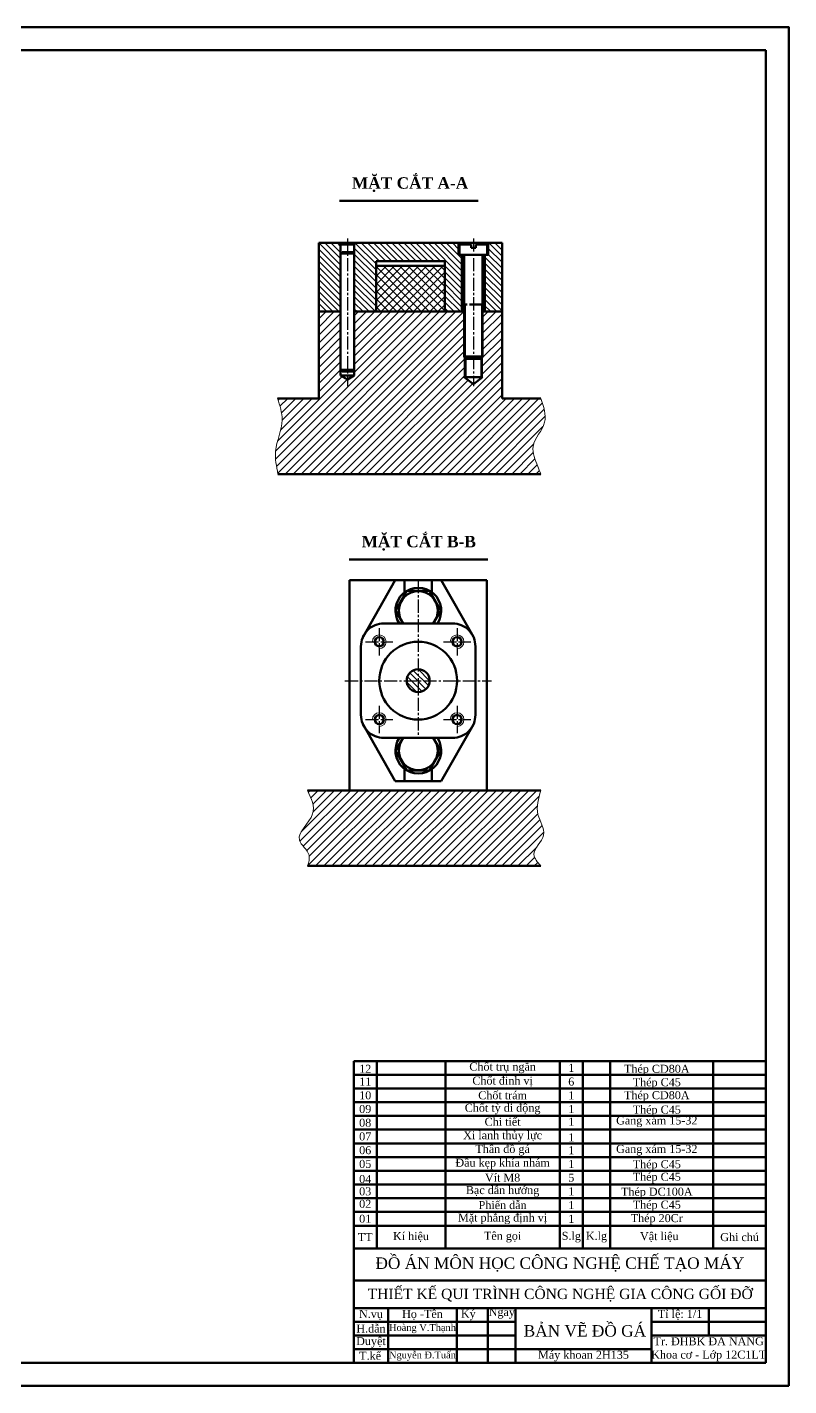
# Model space of a CAD drawing. Extents: x 3371 to 5758, y -2048 to -107.
# Drawn here: x 3952 to 4285, y -2048 to -1454 of the extents above; entities that cross this region are included whole.
import ezdxf

# ---------------------------------------------------------------- set-up
doc = ezdxf.new("R2010")
doc.units = 0
doc.header["$LTSCALE"] = 0.3
doc.header["$MEASUREMENT"] = 0
doc.linetypes.add('CENTER2', pattern=[28.575, 19.05, -3.175, 3.175, -3.175])
doc.layers.get('0').update_dxf_attribs({"color": 1, "linetype": 'CONTINUOUS', "lineweight": 50})
doc.layers.add('DUONGGIONG', color=4, linetype='CONTINUOUS', lineweight=20)
doc.styles.get("Standard").update_dxf_attribs({"font": 'times.ttf'})
doc.styles.add('style2', font='', dxfattribs={"height": 3.5})
doc.styles.add('style4', font='', dxfattribs={"height": 5})
doc.styles.add('TH', font='', dxfattribs={"height": 250})
doc.styles.get('style2').set_extended_font_data('VNswitzerland')
doc.styles.get('style4').set_extended_font_data('VNbangkok')
doc.styles.get('TH').set_extended_font_data('VNtimes new roman')

msp = doc.modelspace()

# ---------------------------------------------------------------- hatches: boundary and pattern name
at = {"layer": 'DUONGGIONG', "lineweight": 20}
h = msp.add_hatch(dxfattribs=at)
h.set_pattern_fill('ANSI31', color=0, scale=15, angle=90, style=0)
h.set_pattern_definition([(135, (3507.3826, -1220.8696), (-1.325825, -1.325825), [])])
h.paths.add_polyline_path([(4079.3, -1578.83), (4088.8, -1578.83), (4088.8, -1549.53), (4088.09, -1548.83), (4079.3, -1548.83)])
h.paths.add_polyline_path([(4094.8, -1578.83), (4104.3, -1578.83), (4104.3, -1556.83), (4134.3, -1556.83), (4134.3, -1578.83), (4141.8, -1578.83), (4141.8, -1554.06), (4140.3, -1554.06), (4140.3, -1548.83), (4095.51, -1548.83), (4094.8, -1549.53)])
h.paths.add_polyline_path([(4159.3, -1548.83), (4153.3, -1548.83), (4153.3, -1554.06), (4151.8, -1554.06), (4151.8, -1578.83), (4159.3, -1578.83)])
at = {"layer": 'DUONGGIONG'}
h = msp.add_hatch(dxfattribs=at)
h.set_pattern_fill('ANSI37', color=0, scale=20, style=0)
h.set_pattern_definition([(45, (3413.4513, -40.9748), (-1.767767, 1.767767), []), (135, (3413.4513, -40.9748), (-1.767767, -1.767767), [])])
h.paths.add_polyline_path([(4134.3, -1558.83), (4104.3, -1558.83), (4104.3, -1578.83), (4134.3, -1578.83)])
at = {"layer": 'DUONGGIONG', "lineweight": 20}
h = msp.add_hatch(dxfattribs=at)
h.set_pattern_fill('ANSI31', color=0, scale=20, style=0)
h.set_pattern_definition([(45, (1024.6732, -2115.826), (-1.767767, 1.767767), [])])
edge = h.paths.add_edge_path()
edge.add_spline(control_points=[(4061.45, -1649.83), (4060.77, -1646.49), (4059.14, -1638.51), (4064.82, -1627.62), (4062.27, -1619.94), (4061.23, -1616.83)], knot_values=[0, 0, 0, 0, 10.016563, 24.00759, 33.56867, 33.56867, 33.56867, 33.56867], degree=3, periodic=0)
edge.add_line((4061.23, -1616.83), (4079.3, -1616.83))
edge.add_line((4079.3, -1616.83), (4079.3, -1578.83))
edge.add_line((4079.3, -1578.83), (4088.8, -1578.83))
edge.add_line((4088.8, -1578.83), (4088.8, -1606.83))
edge.add_line((4088.8, -1606.83), (4091.8, -1608.56))
edge.add_line((4091.8, -1608.56), (4094.8, -1606.83))
edge.add_line((4094.8, -1606.83), (4094.8, -1578.83))
edge.add_line((4094.8, -1578.83), (4142.8, -1578.83))
edge.add_line((4142.8, -1578.83), (4142.8, -1598.49))
edge.add_line((4142.8, -1598.49), (4142.8, -1607.49))
edge.add_line((4142.8, -1607.49), (4146.8, -1610.61))
edge.add_line((4146.8, -1610.61), (4150.8, -1607.49))
edge.add_line((4150.8, -1607.49), (4150.8, -1598.49))
edge.add_line((4150.8, -1598.49), (4150.8, -1578.83))
edge.add_line((4150.8, -1578.83), (4159.3, -1578.83))
edge.add_line((4159.3, -1578.83), (4159.3, -1616.83))
edge.add_line((4159.3, -1616.83), (4176.29, -1616.83))
edge.add_spline(control_points=[(4176.29, -1616.83), (4177.51, -1620.39), (4180.08, -1627.91), (4170.84, -1636.57), (4174.23, -1644.9), (4175.79, -1648.73), (4176.23, -1649.83)], knot_values=[0, 0, 0, 0, 10.51893, 22.167523, 31.113266, 34.717042, 34.717042, 34.717042, 34.717042], degree=3, periodic=0)
edge.add_line((4176.23, -1649.83), (4061.45, -1649.83))
h.paths.add_polyline_path([(4142.8, -1607.49), (4143.3, -1607.49), (4143.3, -1599.49), (4142.8, -1598.49)], flags=17)
h.paths.add_polyline_path([(4150.3, -1607.49), (4150.8, -1607.49), (4150.8, -1598.49), (4150.3, -1599.49)], flags=17)
h = msp.add_hatch(dxfattribs=at)
h.set_pattern_fill('ANSI31', color=0, scale=15, angle=90, style=0)
h.set_pattern_definition([(135, (3500.702, -1160.933), (-1.3258252, -1.3258252), [])])
h.paths.add_polyline_path([(4122.69, -1740.18), (4122.69, -1735.18, 0.414214), (4117.69, -1740.18)])
h.paths.add_polyline_path([(4127.69, -1740.18, 0.414214), (4122.69, -1735.18), (4122.69, -1740.18)])
h.paths.add_polyline_path([(4122.69, -1740.18), (4122.69, -1745.18, 0.414214), (4127.69, -1740.18)])
h.paths.add_polyline_path([(4117.69, -1740.18, 0.414214), (4122.69, -1745.18), (4122.69, -1740.18)])
h = msp.add_hatch(dxfattribs=at)
h.set_pattern_fill('ANSI31', color=0, scale=20, style=0)
h.set_pattern_definition([(45, (3500.702, -1160.933), (-1.767767, 1.767767), [])])
edge = h.paths.add_edge_path()
edge.add_spline(control_points=[(4176.28, -1821.18), (4174.81, -1819.53), (4170.92, -1815.19), (4180.38, -1807.84), (4173.2, -1798.28), (4175.21, -1791.68), (4176.28, -1788.18)], knot_values=[0, 0, 0, 0, 5.831474, 15.336574, 24.675863, 35.205821, 35.205821, 35.205821, 35.205821], degree=3, periodic=0)
edge.add_line((4176.28, -1788.18), (4074.34, -1788.18))
edge.add_spline(control_points=[(4074.34, -1788.18), (4075.99, -1791.64), (4079.65, -1799.32), (4066.55, -1808.69), (4076.24, -1815.28), (4074.86, -1819.56), (4074.34, -1821.18)], knot_values=[0, 0, 0, 0, 10.470548, 23.263269, 31.077864, 35.854894, 35.854894, 35.854894, 35.854894], degree=3, periodic=0)
edge.add_line((4074.34, -1821.18), (4176.28, -1821.18))

# ---------------------------------------------------------------- linework, layer by layer
at = {"color": 1}
for p, q in [((3453.56, -1464.47), (4274.56, -1464.47)), ((4274.56, -1464.47), (4274.56, -2038.47)), ((4274.56, -1906.47), (4094.56, -1906.47)), ((4274.56, -1912.47), (4094.56, -1912.47)), ((4274.56, -1918.47), (4094.56, -1918.47)), ((4274.56, -1924.47), (4094.56, -1924.47)), ((4274.56, -1930.47), (4094.56, -1930.47)), ((4274.56, -1936.47), (4094.56, -1936.47)), ((4274.56, -1942.47), (4094.56, -1942.47)), ((4274.56, -1948.47), (4094.56, -1948.47)), ((4274.56, -1954.47), (4094.56, -1954.47)), ((4274.56, -1960.47), (4094.56, -1960.47)), ((4274.56, -1966.47), (4094.56, -1966.47)), ((4274.56, -1972.47), (4094.56, -1972.47)), ((4274.56, -1978.47), (4094.56, -1978.47)), ((4274.56, -1978.47), (4094.56, -1978.47)), ((4094.56, -1988.47), (4094.56, -2038.47)), ((4274.56, -1988.47), (4094.56, -1988.47)), ((4274.56, -2002.47), (4094.56, -2002.47)), ((4274.56, -2014.47), (4094.56, -2014.47)), ((4109.56, -2014.47), (4109.56, -2038.47)), ((4139.56, -2014.47), (4139.56, -2038.47)), ((4153.05, -2014.47), (4153.05, -2038.47)), ((4165.21, -2014.47), (4165.21, -2038.47)), ((4224.56, -2014.47), (4224.56, -2038.47)), ((4249.56, -2014.47), (4249.56, -2026.47)), ((4165.21, -2020.47), (4094.56, -2020.47)), ((4274.56, -2020.47), (4224.56, -2020.47)), ((4165.21, -2026.47), (4094.56, -2026.47)), ((4165.21, -2026.47), (4094.56, -2026.47)), ((4274.56, -2026.47), (4224.56, -2026.47)), ((4274.56, -2026.47), (4224.56, -2026.47)), ((4224.56, -2032.47), (4094.56, -2032.47)), ((4274.56, -2038.47), (3453.56, -2038.47))]:
    msp.add_line(p, q, dxfattribs=at)
at = {"color": 1, "linetype": 'Continuous'}
for p, q in [((4159.3, -1548.83), (4079.3, -1548.83)), ((4079.3, -1548.83), (4079.3, -1616.83)), ((4088.8, -1549.53), (4088.09, -1548.83)), ((4088.8, -1549.53), (4088.8, -1606.83)), ((4094.8, -1549.53), (4088.8, -1549.53)), ((4094.8, -1549.53), (4095.51, -1548.83)), ((4094.8, -1549.53), (4094.8, -1606.83)), ((4140.3, -1548.83), (4140.3, -1554.06)), ((4140.8, -1549.43), (4140.8, -1554.06)), ((4140.8, -1549.43), (4145.8, -1549.43)), ((4145.8, -1549.43), (4145.8, -1551.01)), ((4147.8, -1549.43), (4147.8, -1551.01)), ((4147.8, -1549.43), (4152.8, -1549.43)), ((4152.8, -1549.43), (4152.8, -1554.06)), ((4153.3, -1548.83), (4153.3, -1554.06)), ((4159.3, -1616.83), (4159.3, -1548.83)), ((4088.8, -1553.49), (4089.51, -1552.78)), ((4088.8, -1553.49), (4094.8, -1553.49)), ((4094.09, -1552.78), (4089.51, -1552.78)), ((4094.8, -1553.49), (4094.09, -1552.78)), ((4140.3, -1554.06), (4153.3, -1554.06)), ((4141.8, -1554.06), (4141.8, -1578.83)), ((4142.8, -1554.06), (4142.8, -1598.49)), ((4145.8, -1551.01), (4147.8, -1551.01)), ((4150.8, -1554.06), (4150.8, -1598.49)), ((4151.8, -1554.06), (4151.8, -1578.83)), ((4104.3, -1556.83), (4104.3, -1578.83)), ((4134.3, -1556.83), (4104.3, -1556.83)), ((4134.3, -1558.83), (4104.3, -1558.83)), ((4134.3, -1556.83), (4134.3, -1578.83)), ((4088.8, -1578.83), (4079.3, -1578.83)), ((4142.8, -1578.83), (4094.8, -1578.83)), ((4159.3, -1578.83), (4150.8, -1578.83)), ((4142.8, -1598.49), (4150.8, -1598.49)), ((4142.8, -1598.49), (4143.3, -1599.49)), ((4143.3, -1599.49), (4150.3, -1599.49)), ((4143.3, -1599.49), (4143.3, -1607.49)), ((4150.8, -1598.49), (4150.3, -1599.49)), ((4150.3, -1599.49), (4150.3, -1607.49)), ((4088.8, -1604.23), (4094.8, -1604.23)), ((4088.8, -1604.23), (4089.51, -1604.94)), ((4088.8, -1606.83), (4094.8, -1606.83)), ((4088.8, -1606.83), (4091.8, -1608.56)), ((4094.09, -1604.94), (4089.51, -1604.94)), ((4094.8, -1606.83), (4091.8, -1608.56)), ((4094.8, -1604.23), (4094.09, -1604.94)), ((4142.8, -1607.49), (4150.8, -1607.49)), ((4142.8, -1607.49), (4146.8, -1610.61)), ((4150.8, -1607.49), (4146.8, -1610.61)), ((4079.3, -1616.83), (4061.23, -1616.83)), ((4159.3, -1616.83), (4176.29, -1616.83)), ((4061.45, -1649.83), (4176.23, -1649.83)), ((4092.69, -1696.18), (4152.69, -1696.18)), ((4092.69, -1696.18), (4092.69, -1788.18)), ((4112.69, -1696.18), (4098.59, -1721.03)), ((4116.69, -1696.18), (4116.69, -1701.65)), ((4128.69, -1696.18), (4128.68, -1701.54)), ((4132.69, -1696.18), (4146.78, -1721.03)), ((4152.69, -1788.18), (4152.69, -1696.18)), ((4112.69, -1784.18), (4098.59, -1759.34)), ((4132.69, -1784.18), (4146.78, -1759.34)), ((4116.69, -1784.18), (4116.69, -1778.72)), ((4128.69, -1784.18), (4128.68, -1778.83)), ((4112.69, -1784.18), (4132.69, -1784.18)), ((4074.34, -1788.18), (4176.28, -1788.18)), ((4074.34, -1821.18), (4176.28, -1821.18)), ((4094.56, -1988.47), (4094.56, -1906.47)), ((4104.56, -1988.47), (4104.56, -1906.47)), ((4134.56, -1988.47), (4134.56, -1906.47)), ((4184.56, -1988.47), (4184.56, -1906.47)), ((4194.56, -1988.47), (4194.56, -1906.47)), ((4206.56, -1988.47), (4206.56, -1906.47)), ((4251.56, -1988.47), (4251.56, -1906.47))]:
    msp.add_line(p, q, dxfattribs=at)
at = {"color": 2, "linetype": 'CENTER2', "lineweight": 25}
for p, q in [((4091.8, -1546.86), (4091.8, -1611.45)), ((4146.8, -1546.86), (4146.8, -1611.45)), ((4122.69, -1696.18), (4122.69, -1765.18)), ((4105.69, -1717.18), (4105.69, -1729.18)), ((4139.69, -1717.18), (4139.69, -1729.18)), ((4099.69, -1723.18), (4111.69, -1723.18)), ((4133.69, -1723.18), (4145.69, -1723.18)), ((4090.69, -1740.18), (4154.69, -1740.18)), ((4105.69, -1751.18), (4105.69, -1763.18)), ((4139.69, -1751.18), (4139.69, -1763.18)), ((4099.69, -1757.18), (4111.69, -1757.18)), ((4133.69, -1757.18), (4145.69, -1757.18))]:
    msp.add_line(p, q, dxfattribs=at)
at = {"color": 1, "linetype": 'CENTER2'}
msp.add_line((4150.8, -1575.67), (4142.8, -1575.67), dxfattribs=at)
at = {"color": 2, "linetype": 'Continuous', "lineweight": 20}
for p, q in [((4143.3, -1575.67), (4143.3, -1599.49)), ((4150.3, -1575.67), (4150.3, -1599.49)), ((4142.8, -1607.49), (4142.8, -1598.49)), ((4150.8, -1607.49), (4150.8, -1598.49))]:
    msp.add_line(p, q, dxfattribs=at)
msp.add_lwpolyline([(4284.56, -2048.47), (3443.56, -2048.47), (3443.56, -1454.47), (4284.56, -1454.47), (4284.56, -2048.47)], close=True)
at = {"color": 1, "linetype": 'Continuous'}
for points in [[(4129.3, -1715.18), (4132.56, -1709.52), (4127.62, -1700.97), (4117.75, -1700.97), (4112.81, -1709.52), (4116.08, -1715.18)], [(4129.3, -1765.18), (4132.56, -1770.84), (4127.62, -1779.4), (4117.75, -1779.4), (4112.81, -1770.84), (4116.08, -1765.18)]]:
    msp.add_lwpolyline(points, dxfattribs=at)
msp.add_lwpolyline([(4107.69, -1765.18), (4137.69, -1765.18, 0.414214), (4147.69, -1755.18), (4147.69, -1725.18, 0.414214), (4137.69, -1715.18), (4107.69, -1715.18, 0.414214), (4097.69, -1725.18), (4097.69, -1755.18, 0.414214)], format="xyb", close=True, dxfattribs=at)
for centre, radius in [((4105.69, -1723.18), 2), ((4139.69, -1723.18), 2), ((4122.69, -1740.18), 17), ((4122.69, -1740.18), 5), ((4105.69, -1757.18), 2), ((4139.69, -1757.18), 2)]:
    msp.add_circle(centre, radius, dxfattribs=at)
for centre, radius, start, end in [((4122.76, -1709.6), 10, 326.0305, 213.9695), ((4122.76, -1709.6), 8.51, 318.96357, 221.03643), ((4122.76, -1770.77), 10, 146.0305, 33.9695), ((4122.76, -1770.77), 8.51, 138.96357, 41.03643)]:
    msp.add_arc(centre, radius, start, end, dxfattribs=at)
at = {"layer": 'DUONGGIONG', "color": 0, "lineweight": 50}
for p, q in [((4088.39, -1530.38), (4148.87, -1530.38)), ((4092.59, -1687.17), (4153.07, -1687.17))]:
    msp.add_line(p, q, dxfattribs=at)
at = {"layer": 'DUONGGIONG', "color": 0, "lineweight": 20}
for centre in [(4105.69, -1723.18), (4139.69, -1723.18), (4105.69, -1757.18), (4139.69, -1757.18)]:
    msp.add_arc(centre, 3, 270, 180, dxfattribs=at)
for points in [[(4061.23, -1616.83), (4063.26, -1626.17), (4060.4, -1639.86), (4061.45, -1649.83)], [(4176.29, -1616.83), (4177.89, -1627.22), (4172.92, -1637.76), (4174.88, -1646.49), (4176.23, -1649.83)], [(4074.34, -1788.18), (4076.56, -1798.42), (4070.83, -1809.86), (4075.01, -1816.46), (4074.34, -1821.18)], [(4176.28, -1788.18), (4175.01, -1798.64), (4177.43, -1807.66), (4173.26, -1816.2), (4176.28, -1821.18)]]:
    msp.add_spline(points, degree=3, dxfattribs=at)

# ---------------------------------------------------------------- texts
at = {"color": 1, "linetype": 'Continuous', "attachment_point": 5, "style": 'style2'}
for s, insert, char_height, width in [('{\\fTimes New Roman|b0|i0|c163|p18;1\\fTimes New Roman|b0|i0|c0|p18;2}', (4099.56, -1909.87), 3.5, 10), ('{\\fTimes New Roman|b0|i0|c0|p18;Chốt trụ ngắn}', (4159.56, -1909.47), 3.5, 50), ('{\\fTimes New Roman|b0|i0|c163|p18;1}', (4189.56, -1909.47), 3.5, 10), ('{\\fTimes New Roman|b0|i0|c0|p18;Thép CD80A}', (4226.9, -1910.44), 3.5, 50), ('{\\fTimes New Roman|b0|i0|c163|p18;11}', (4099.56, -1915.47), 3.5, 10), ('{\\fTimes New Roman|b0|i0|c0|p18;Chốt đinh vị}', (4159.56, -1915.47), 3.5, 50), ('{\\fTimes New Roman|b0|i0|c0|p18;6}', (4189.56, -1915.47), 3.5, 10), ('{\\fTimes New Roman|b0|i0|c0|p18;Thép C45}', (4226.9, -1916.32), 3.5, 50), ('{\\fTimes New Roman|b0|i0|c163|p18;10}', (4099.56, -1921.47), 3.5, 10), ('{\\fTimes New Roman|b0|i0|c0|p18;Chốt trám}', (4159.56, -1921.47), 3.5, 50), ('{\\fTimes New Roman|b0|i0|c163|p18;1}', (4189.56, -1921.47), 3.5, 10), ('{\\fTimes New Roman|b0|i0|c0|p18;Thép CD80A}', (4226.9, -1921.97), 3.5, 50), ('{\\fTimes New Roman|b0|i0|c163|p18;09}', (4099.56, -1927.47), 3.5, 10), ('{\\fTimes New Roman|b0|i0|c0|p18;Chốt tỳ di động}', (4159.56, -1927.47), 3.5, 50), ('{\\fTimes New Roman|b0|i0|c163|p18;1}', (4189.56, -1927.47), 3.5, 10), ('{\\fTimes New Roman|b0|i0|c0|p18;Gang xám 15-32}', (4226.9, -1933.03), 3.5, 50), ('{\\fTimes New Roman|b0|i0|c0|p18;Thép C45}', (4226.9, -1928.27), 3.5, 50), ('{\\fTimes New Roman|b0|i0|c163|p18;08}', (4099.56, -1933.47), 3.5, 10), ('{\\fTimes New Roman|b0|i0|c0|p18;Chi tiết}', (4159.56, -1933.03), 3.5, 50), ('{\\fTimes New Roman|b0|i0|c163|p18;1}', (4189.56, -1933.03), 3.5, 10), ('{\\fTimes New Roman|b0|i0|c163|p18;07}', (4099.56, -1939.47), 3.5, 10), ('{\\fTimes New Roman|b0|i0|c0|p18;Xi lanh thủy lực}', (4159.56, -1939.47), 3.5, 50), ('{\\fTimes New Roman|b0|i0|c163|p18;1}', (4189.56, -1939.87), 3.5, 10), ('{\\fTimes New Roman|b0|i0|c163|p18;06}', (4099.56, -1945.47), 3.5, 10), ('{\\fTimes New Roman|b0|i0|c0|p18;Thân đồ gá}', (4159.56, -1945.47), 3.5, 50), ('{\\fTimes New Roman|b0|i0|c163|p18;1}', (4189.56, -1945.47), 3.5, 10), ('{\\fTimes New Roman|b0|i0|c0|p18;Gang xám 15-32}', (4226.9, -1945.48), 3.5, 50), ('{\\fTimes New Roman|b0|i0|c163|p18;05}', (4099.56, -1951.47), 3.5, 10), ('{\\fTimes New Roman|b0|i0|c0|p18;Đầu kẹp khía nhám}', (4159.56, -1951.47), 3.5, 50), ('{\\fTimes New Roman|b0|i0|c163|p18;1}', (4189.56, -1951.47), 3.5, 10), ('{\\fTimes New Roman|b0|i0|c0|p18;Thép C45}', (4226.9, -1952.15), 3.5, 50), ('{\\fTimes New Roman|b0|i0|c163|p18;04}', (4099.56, -1958.07), 3.5, 10), ('{\\fTimes New Roman|b0|i0|c0|p18;Vít M8}', (4159.56, -1957.47), 3.5, 50), ('{\\fTimes New Roman|b0|i0|c0|p18;5}', (4189.56, -1957.47), 3.5, 10), ('{\\fTimes New Roman|b0|i0|c0|p18;Thép C45}', (4226.9, -1957.63), 3.5, 50), ('{\\fTimes New Roman|b0|i0|c163|p18;03}', (4099.56, -1963.47), 3.5, 10), ('{\\fTimes New Roman|b0|i0|c0|p18;Bạc dẫn hướng}', (4159.56, -1963.47), 3.5, 50), ('{\\fTimes New Roman|b0|i0|c163|p18;1}', (4189.56, -1963.47), 3.5, 10), ('{\\fTimes New Roman|b0|i0|c0|p18;Thép DC100A}', (4226.9, -1964.16), 3.5, 50), ('{\\fTimes New Roman|b0|i0|c163|p18;02}', (4099.56, -1968.93), 3.5, 10), ('{\\fTimes New Roman|b0|i0|c0|p18;Phiến dẫn}', (4159.56, -1969.47), 3.5, 50), ('{\\fTimes New Roman|b0|i0|c163|p18;1}', (4189.56, -1969.47), 3.5, 10), ('{\\fTimes New Roman|b0|i0|c0|p18;Thép C45}', (4226.9, -1969.83), 3.5, 50), ('{\\fTimes New Roman|b0|i0|c163|p18;01}', (4099.56, -1975.47), 3.5, 10), ('{\\fTimes New Roman|b0|i0|c0|p18;Mặt phẳng định vị}', (4159.56, -1975.47), 3.5, 50), ('{\\fTimes New Roman|b0|i0|c163|p18;1}', (4189.56, -1975.47), 3.5, 10), ('{\\fTimes New Roman|b0|i0|c0|p18;Thép 20Cr}', (4226.9, -1975.72), 3.5, 50), ('{\\fTimes New Roman|b0|i0|c163|p18;TT}', (4099.56, -1983.47), 3.5, 10), ('{\\fTimes New Roman|b0|i0|c0|p18;Kí hiệu}', (4119.56, -1983.47), 3.5, 30), ('{\\fTimes New Roman|b0|i0|c0|p18;Tên gọi}', (4159.56, -1983.47), 3.5, 50), ('{\\fTimes New Roman|b0|i0|c163|p18;S.lg}', (4189.56, -1983.47), 3.5, 10), ('{\\fTimes New Roman|b0|i0|c163|p18;K.lg}', (4200.56, -1983.47), 3.5, 12), ('{\\fTimes New Roman|b0|i0|c0|p18;Vật liệu}', (4228, -1983.47), 3.5, 35), ('{\\fTimes New Roman|b0|i0|c0|p18;Ghi chú}', (4263.06, -1983.47), 3.5, 23), ('{\\fTimes New Roman|b0|i0|c0|p18;N.vụ}', (4102.06, -2017.47), 3.5, 15), ('{\\fTimes New Roman|b0|i0|c0|p18;Họ -Tên}', (4124.56, -2017.47), 3.5, 30), ('{\\fTimes New Roman|b0|i0|c0|p18;Ký}', (4144.56, -2017.47), 3.5, 10), ('{\\fTimes New Roman|b0|i0|c0|p18;Ngày}', (4159.21, -2016.78), 3.5, 12), ('{\\fTimes New Roman|b0|i0|c0|p18;Tỉ lệ: 1/1}', (4237.06, -2017.47), 3.5, 25), ('{\\fTimes New Roman|b0|i0|c0|p18;H.dẫn}', (4102.06, -2023.47), 3.5, 15), ('{\\fTimes New Roman|b0|i0|c0|p18;Hoàng V.Thạnh}', (4124.56, -2023.47), 3, 30), ('{\\fTimes New Roman|b0|i0|c0|p18;Duyệt}', (4102.06, -2029.48), 3.5, 15), ('{\\fTimes New Roman|b0|i0|c0|p18;Tr. ĐHBK ĐÀ NẴNG\\PKhoa cơ - Lớp 12C1LT}', (4249.56, -2032.47), 3.5, 50), ('{\\fTimes New Roman|b0|i0|c0|p18;T.kế}', (4101.71, -2035.35), 3.5, 15), ('{\\fTimes New Roman|b0|i0|c0|p18;Nguyễn Đ.Tuấn}', (4124.56, -2035.47), 3, 30)]:
    msp.add_mtext(s, dxfattribs=dict(at, insert=insert, char_height=char_height, width=width))
at = {"color": 1, "linetype": 'Continuous', "attachment_point": 5}
for s, insert, char_height, width in [('{\\fTimes New Roman|b0|i0|c0|p18;ĐỒ ÁN MÔN HỌC CÔNG NGHỆ CHẾ TẠO MÁY}', (4184.56, -1995.47), 5, 180), ('THIẾT KẾ QUI TRÌNH CÔNG NGHỆ GIA CÔNG GỐI ĐỠ', (4184.71, -2008.85), 4.5, 207.9), ('BẢN VẼ ĐỒ GÁ', (4195.5, -2024.51), 5, 65)]:
    msp.add_mtext(s, dxfattribs=dict(at, insert=insert, char_height=char_height, width=width))
at = {"color": 2, "linetype": 'Continuous', "insert": (4194.88, -2035.47), "char_height": 3.5, "width": 59.3511, "attachment_point": 5, "style": 'style4'}
msp.add_mtext('{\\fTimes New Roman|b0|i0|c0|p18;\\C1;Máy khoan 2H135}', dxfattribs=at)
at = {"layer": 'DUONGGIONG', "color": 0, "lineweight": 50, "char_height": 5, "width": 58.3801, "attachment_point": 1, "style": 'TH'}
for s, insert in [('{\\fTimes New Roman|b1|i0|c0|p18;MẶT CẮT A-A}', (4093.77, -1520.09)), ('{\\fTimes New Roman|b1|i0|c0|p18;MẶT CẮT B-B}', (4097.97, -1676.88))]:
    msp.add_mtext(s, dxfattribs=dict(at, insert=insert))

doc.saveas('drawing.dxf')
